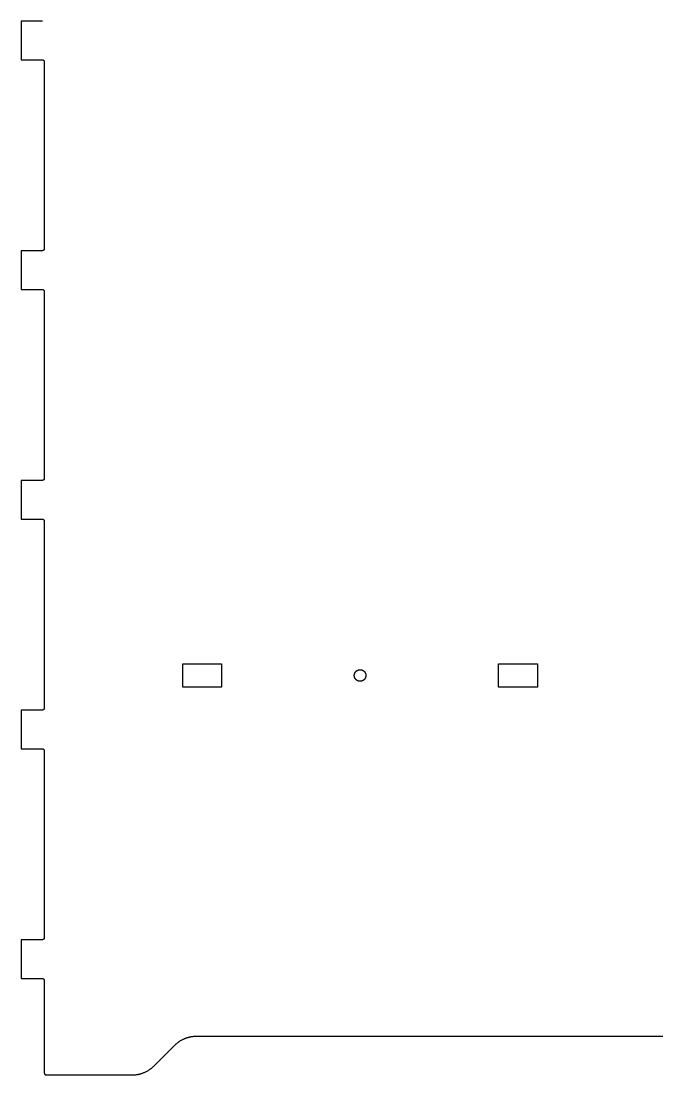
# Model space of a CAD drawing. Header units: metres. Extents: x 0 to 338, y 0 to 543.
# Drawn here: x 0 to 164.1, y 0 to 271.8 of the extents above; entities that cross this region are included whole.
import ezdxf

# ---------------------------------------------------------------- set-up
doc = ezdxf.new("R2010")
doc.units = ezdxf.units.M

msp = doc.modelspace()

# ---------------------------------------------------------------- linework, layer by layer
for p, q in [((5.53922, 271.752), (5.5, 271.75)), ((5.5, 271.75), (0, 271.75)), ((0, 271.75), (0, 261.75)), ((0, 261.75), (5.5, 261.75)), ((5.5, 261.75), (5.53922, 261.748)), ((5.53922, 261.748), (5.57822, 261.744)), ((5.57822, 261.744), (5.61671, 261.736)), ((5.61671, 261.736), (5.6545, 261.726)), ((5.6545, 261.726), (5.69133, 261.712)), ((5.69133, 261.712), (5.72699, 261.695)), ((5.72699, 261.695), (5.76125, 261.676)), ((5.76125, 261.676), (5.79388, 261.654)), ((5.79388, 261.654), (5.82472, 261.63)), ((5.82472, 261.63), (5.85355, 261.604)), ((5.85355, 261.604), (5.88019, 261.575)), ((5.88019, 261.575), (5.9045, 261.544)), ((5.9045, 261.544), (5.92632, 261.511)), ((5.92632, 261.511), (5.9455, 261.477)), ((5.9455, 261.477), (5.96193, 261.441)), ((5.96193, 261.441), (5.97552, 261.404)), ((5.97552, 261.404), (5.98618, 261.367)), ((5.98618, 261.367), (5.99384, 261.328)), ((5.99384, 261.328), (5.99844, 261.289)), ((5.99844, 261.289), (6, 261.25)), ((6, 261.25), (6, 213.028)), ((5.5, 212.528), (0, 212.528)), ((0, 212.528), (0, 202.528)), ((5.53922, 212.529), (5.5, 212.528)), ((5.57822, 212.534), (5.53922, 212.529)), ((5.61671, 212.542), (5.57822, 212.534)), ((5.6545, 212.552), (5.61671, 212.542)), ((5.69133, 212.566), (5.6545, 212.552)), ((5.72699, 212.582), (5.69133, 212.566)), ((5.76125, 212.601), (5.72699, 212.582)), ((5.79388, 212.623), (5.76125, 212.601)), ((5.82472, 212.648), (5.79388, 212.623)), ((5.85355, 212.674), (5.82472, 212.648)), ((5.88019, 212.703), (5.85355, 212.674)), ((5.9045, 212.734), (5.88019, 212.703)), ((5.92632, 212.767), (5.9045, 212.734)), ((5.9455, 212.801), (5.92632, 212.767)), ((5.96193, 212.836), (5.9455, 212.801)), ((5.97552, 212.873), (5.96193, 212.836)), ((5.98618, 212.911), (5.97552, 212.873)), ((5.99384, 212.95), (5.98618, 212.911)), ((5.99844, 212.989), (5.99384, 212.95)), ((6, 213.028), (5.99844, 212.989)), ((0, 202.528), (5.5, 202.528)), ((5.5, 202.528), (5.53922, 202.526)), ((5.53922, 202.526), (5.57822, 202.522)), ((5.57822, 202.522), (5.61671, 202.514)), ((5.61671, 202.514), (5.6545, 202.503)), ((5.6545, 202.503), (5.69133, 202.49)), ((5.69133, 202.49), (5.72699, 202.473)), ((5.72699, 202.473), (5.76125, 202.454)), ((5.76125, 202.454), (5.79388, 202.432)), ((5.79388, 202.432), (5.82472, 202.408)), ((5.82472, 202.408), (5.85355, 202.381)), ((5.85355, 202.381), (5.88019, 202.352)), ((5.88019, 202.352), (5.9045, 202.322)), ((5.9045, 202.322), (5.92632, 202.289)), ((5.92632, 202.289), (5.9455, 202.255)), ((5.9455, 202.255), (5.96193, 202.219)), ((5.96193, 202.219), (5.97552, 202.182)), ((5.97552, 202.182), (5.98618, 202.144)), ((5.98618, 202.144), (5.99384, 202.106)), ((5.99384, 202.106), (5.99844, 202.067)), ((5.99844, 202.067), (6, 202.028)), ((6, 202.028), (6, 153.806)), ((5.5, 153.306), (0, 153.306)), ((0, 153.306), (0, 143.306)), ((5.53922, 153.307), (5.5, 153.306)), ((5.57822, 153.312), (5.53922, 153.307)), ((5.61671, 153.319), (5.57822, 153.312)), ((5.6545, 153.33), (5.61671, 153.319)), ((5.69133, 153.344), (5.6545, 153.33)), ((5.72699, 153.36), (5.69133, 153.344)), ((5.76125, 153.379), (5.72699, 153.36)), ((5.79388, 153.401), (5.76125, 153.379)), ((5.82472, 153.425), (5.79388, 153.401)), ((5.85355, 153.452), (5.82472, 153.425)), ((5.88019, 153.481), (5.85355, 153.452)), ((5.9045, 153.512), (5.88019, 153.481)), ((5.92632, 153.544), (5.9045, 153.512)), ((5.9455, 153.579), (5.92632, 153.544)), ((5.96193, 153.614), (5.9455, 153.579)), ((5.97552, 153.651), (5.96193, 153.614)), ((5.98618, 153.689), (5.97552, 153.651)), ((5.99384, 153.727), (5.98618, 153.689)), ((5.99844, 153.766), (5.99384, 153.727)), ((6, 153.806), (5.99844, 153.766)), ((0, 143.306), (5.5, 143.306)), ((5.5, 143.306), (5.53922, 143.304)), ((5.53922, 143.304), (5.57822, 143.299)), ((5.57822, 143.299), (5.61671, 143.292)), ((5.61671, 143.292), (5.6545, 143.281)), ((5.6545, 143.281), (5.69133, 143.267)), ((5.69133, 143.267), (5.72699, 143.251)), ((5.72699, 143.251), (5.76125, 143.232)), ((5.76125, 143.232), (5.79388, 143.21)), ((5.79388, 143.21), (5.82472, 143.186)), ((5.82472, 143.186), (5.85355, 143.159)), ((5.85355, 143.159), (5.88019, 143.13)), ((5.88019, 143.13), (5.9045, 143.099)), ((5.9045, 143.099), (5.92632, 143.067)), ((5.92632, 143.067), (5.9455, 143.033)), ((5.9455, 143.033), (5.96193, 142.997)), ((5.96193, 142.997), (5.97552, 142.96)), ((5.97552, 142.96), (5.98618, 142.922)), ((5.98618, 142.922), (5.99384, 142.884)), ((5.99384, 142.884), (5.99844, 142.845)), ((5.99844, 142.845), (6, 142.806)), ((6, 142.806), (6, 94.5833)), ((41.75, 100), (41.75, 106)), ((41.75, 106), (51.75, 106)), ((51.75, 106), (51.75, 100)), ((123.25, 100), (123.25, 106)), ((123.25, 106), (133.25, 106)), ((133.25, 106), (133.25, 100)), ((86.0228, 103.26), (86.0276, 103.286)), ((86.0276, 103.286), (86.0328, 103.312)), ((86.0328, 103.312), (86.0385, 103.337)), ((86.0385, 103.337), (86.0446, 103.363)), ((86.0446, 103.363), (86.0511, 103.388)), ((86.0511, 103.388), (86.0581, 103.413)), ((86.0581, 103.413), (86.0656, 103.439)), ((86.0656, 103.439), (86.0734, 103.464)), ((86.0734, 103.464), (86.0817, 103.488)), ((86.0817, 103.488), (86.0905, 103.513)), ((86.0905, 103.513), (86.0996, 103.538)), ((86.0996, 103.538), (86.1092, 103.562)), ((86.1092, 103.562), (86.1192, 103.586)), ((86.1192, 103.586), (86.1297, 103.61)), ((86.1297, 103.61), (86.1405, 103.634)), ((86.1405, 103.634), (86.1518, 103.658)), ((86.1518, 103.658), (86.1635, 103.681)), ((86.1635, 103.681), (86.1756, 103.704)), ((86.1756, 103.704), (86.1881, 103.727)), ((86.1881, 103.727), (86.201, 103.75)), ((86.201, 103.75), (86.2143, 103.773)), ((86.2143, 103.773), (86.2279, 103.795)), ((86.2279, 103.795), (86.242, 103.817)), ((86.242, 103.817), (86.2565, 103.839)), ((86.2565, 103.839), (86.2713, 103.86)), ((86.2713, 103.86), (86.2865, 103.882)), ((86.2865, 103.882), (86.302, 103.903)), ((86.302, 103.903), (86.318, 103.923)), ((86.318, 103.923), (86.3343, 103.944)), ((86.3343, 103.944), (86.3509, 103.964)), ((86.3509, 103.964), (86.368, 103.984)), ((86.368, 103.984), (86.3853, 104.004)), ((86.3853, 104.004), (86.403, 104.023)), ((86.403, 104.023), (86.421, 104.042)), ((86.421, 104.042), (86.4393, 104.061)), ((86.4393, 104.061), (86.458, 104.079)), ((86.458, 104.079), (86.477, 104.097)), ((86.477, 104.097), (86.4963, 104.115)), ((86.4963, 104.115), (86.5159, 104.132)), ((86.5159, 104.132), (86.5358, 104.149)), ((86.5358, 104.149), (86.556, 104.166)), ((86.556, 104.166), (86.5765, 104.182)), ((86.5765, 104.182), (86.5973, 104.198)), ((86.5973, 104.198), (86.6183, 104.214)), ((86.6183, 104.214), (86.6396, 104.229)), ((86.6396, 104.229), (86.6612, 104.244)), ((86.6612, 104.244), (86.683, 104.258)), ((86.683, 104.258), (86.7051, 104.272)), ((86.7051, 104.272), (86.7274, 104.286)), ((86.7274, 104.286), (86.75, 104.299)), ((86.75, 104.299), (86.7728, 104.312)), ((86.7728, 104.312), (86.7958, 104.324)), ((86.7958, 104.324), (86.819, 104.337)), ((86.819, 104.337), (86.8425, 104.348)), ((86.8425, 104.348), (86.8661, 104.359)), ((86.8661, 104.359), (86.8899, 104.37)), ((86.8899, 104.37), (86.9139, 104.381)), ((86.9139, 104.381), (86.9381, 104.391)), ((86.9381, 104.391), (86.9624, 104.4)), ((86.9624, 104.4), (86.987, 104.41)), ((86.987, 104.41), (87.0117, 104.418)), ((87.0117, 104.418), (87.0365, 104.427)), ((87.0365, 104.427), (87.0614, 104.434)), ((87.0614, 104.434), (87.0865, 104.442)), ((87.0865, 104.442), (87.1118, 104.449)), ((87.1118, 104.449), (87.1371, 104.455)), ((87.1371, 104.455), (87.1626, 104.462)), ((87.1626, 104.462), (87.1881, 104.467)), ((87.1881, 104.467), (87.2138, 104.472)), ((87.2138, 104.472), (87.2395, 104.477)), ((87.2395, 104.477), (87.2654, 104.482)), ((87.2654, 104.482), (87.2912, 104.485)), ((87.2912, 104.485), (87.3172, 104.489)), ((87.3172, 104.489), (87.3432, 104.492)), ((87.3432, 104.492), (87.3693, 104.494)), ((87.3693, 104.494), (87.3954, 104.496)), ((87.3954, 104.496), (87.4215, 104.498)), ((87.4215, 104.498), (87.4477, 104.499)), ((87.4477, 104.499), (87.4738, 104.5)), ((87.4738, 104.5), (87.5, 104.5)), ((87.5, 104.5), (87.5262, 104.5)), ((87.5262, 104.5), (87.5524, 104.499)), ((87.5524, 104.499), (87.5785, 104.498)), ((87.5785, 104.498), (87.6046, 104.496)), ((87.6046, 104.496), (87.6307, 104.494)), ((87.6307, 104.494), (87.6568, 104.492)), ((87.6568, 104.492), (87.6828, 104.489)), ((87.6828, 104.489), (87.7088, 104.485)), ((87.7088, 104.485), (87.7347, 104.482)), ((87.7347, 104.482), (87.7605, 104.477)), ((87.7605, 104.477), (87.7862, 104.472)), ((87.7862, 104.472), (87.8119, 104.467)), ((87.8119, 104.467), (87.8374, 104.462)), ((87.8374, 104.462), (87.8629, 104.455)), ((87.8629, 104.455), (87.8882, 104.449)), ((87.8882, 104.449), (87.9135, 104.442)), ((87.9135, 104.442), (87.9386, 104.434)), ((87.9386, 104.434), (87.9635, 104.427)), ((87.9635, 104.427), (87.9884, 104.418)), ((87.9884, 104.418), (88.013, 104.41)), ((88.013, 104.41), (88.0376, 104.4)), ((88.0376, 104.4), (88.0619, 104.391)), ((88.0619, 104.391), (88.0861, 104.381)), ((88.0861, 104.381), (88.1101, 104.37)), ((88.1101, 104.37), (88.1339, 104.359)), ((88.1339, 104.359), (88.1576, 104.348)), ((88.1576, 104.348), (88.181, 104.337)), ((88.181, 104.337), (88.2042, 104.324)), ((88.2042, 104.324), (88.2272, 104.312)), ((88.2272, 104.312), (88.25, 104.299)), ((88.25, 104.299), (88.2726, 104.286)), ((88.2726, 104.286), (88.2949, 104.272)), ((88.2949, 104.272), (88.317, 104.258)), ((88.317, 104.258), (88.3388, 104.244)), ((88.3388, 104.244), (88.3604, 104.229)), ((88.3604, 104.229), (88.3817, 104.214)), ((88.3817, 104.214), (88.4027, 104.198)), ((88.4027, 104.198), (88.4235, 104.182)), ((88.4235, 104.182), (88.444, 104.166)), ((88.444, 104.166), (88.4642, 104.149)), ((88.4642, 104.149), (88.4841, 104.132)), ((88.4841, 104.132), (88.5037, 104.115)), ((88.5037, 104.115), (88.523, 104.097)), ((88.523, 104.097), (88.542, 104.079)), ((88.542, 104.079), (88.5607, 104.061)), ((88.5607, 104.061), (88.579, 104.042)), ((88.579, 104.042), (88.597, 104.023)), ((88.597, 104.023), (88.6147, 104.004)), ((88.6147, 104.004), (88.6321, 103.984)), ((88.6321, 103.984), (88.6491, 103.964)), ((88.6491, 103.964), (88.6657, 103.944)), ((88.6657, 103.944), (88.682, 103.923)), ((88.682, 103.923), (88.698, 103.903)), ((88.698, 103.903), (88.7135, 103.882)), ((88.7135, 103.882), (88.7287, 103.86)), ((88.7287, 103.86), (88.7436, 103.839)), ((88.7436, 103.839), (88.758, 103.817)), ((88.758, 103.817), (88.7721, 103.795)), ((88.7721, 103.795), (88.7858, 103.773)), ((88.7858, 103.773), (88.799, 103.75)), ((88.799, 103.75), (88.8119, 103.727)), ((88.8119, 103.727), (88.8244, 103.704)), ((88.8244, 103.704), (88.8365, 103.681)), ((88.8365, 103.681), (88.8482, 103.658)), ((88.8482, 103.658), (88.8595, 103.634)), ((88.8595, 103.634), (88.8703, 103.61)), ((88.8703, 103.61), (88.8808, 103.586)), ((88.8808, 103.586), (88.8908, 103.562)), ((88.8908, 103.562), (88.9004, 103.538)), ((88.9004, 103.538), (88.9095, 103.513)), ((88.9095, 103.513), (88.9183, 103.488)), ((88.9183, 103.488), (88.9266, 103.464)), ((88.9266, 103.464), (88.9345, 103.439)), ((88.9345, 103.439), (88.9419, 103.413)), ((88.9419, 103.413), (88.9489, 103.388)), ((88.9489, 103.388), (88.9554, 103.363)), ((88.9554, 103.363), (88.9616, 103.337)), ((88.9616, 103.337), (88.9672, 103.312)), ((88.9672, 103.312), (88.9724, 103.286)), ((88.9724, 103.286), (88.9772, 103.26)), ((86, 103), (86.0002, 103.026)), ((86.0002, 102.974), (86, 103)), ((86.0002, 103.026), (86.0009, 103.052)), ((86.0009, 102.948), (86.0002, 102.974)), ((86.0009, 103.052), (86.0021, 103.078)), ((86.0021, 102.921), (86.0009, 102.948)), ((86.0021, 103.078), (86.0037, 103.105)), ((86.0037, 102.895), (86.0021, 102.921)), ((86.0037, 103.105), (86.0057, 103.131)), ((86.0057, 102.869), (86.0037, 102.895)), ((86.0057, 103.131), (86.0082, 103.157)), ((86.0082, 102.843), (86.0057, 102.869)), ((86.0082, 103.157), (86.0112, 103.183)), ((86.0112, 102.817), (86.0082, 102.843)), ((86.0112, 103.183), (86.0146, 103.209)), ((86.0146, 102.791), (86.0112, 102.817)), ((86.0146, 103.209), (86.0185, 103.235)), ((86.0185, 102.765), (86.0146, 102.791)), ((86.0185, 103.235), (86.0228, 103.26)), ((86.0228, 102.74), (86.0185, 102.765)), ((86.0276, 102.714), (86.0228, 102.74)), ((86.0328, 102.688), (86.0276, 102.714)), ((86.0385, 102.663), (86.0328, 102.688)), ((86.0446, 102.637), (86.0385, 102.663)), ((86.0511, 102.612), (86.0446, 102.637)), ((86.0581, 102.587), (86.0511, 102.612)), ((86.0656, 102.561), (86.0581, 102.587)), ((86.0734, 102.536), (86.0656, 102.561)), ((86.0817, 102.512), (86.0734, 102.536)), ((86.0905, 102.487), (86.0817, 102.512)), ((86.0996, 102.462), (86.0905, 102.487)), ((86.1092, 102.438), (86.0996, 102.462)), ((86.1192, 102.414), (86.1092, 102.438)), ((86.1297, 102.39), (86.1192, 102.414)), ((86.1405, 102.366), (86.1297, 102.39)), ((86.1518, 102.342), (86.1405, 102.366)), ((86.1635, 102.319), (86.1518, 102.342)), ((86.1756, 102.296), (86.1635, 102.319)), ((86.1881, 102.273), (86.1756, 102.296)), ((86.201, 102.25), (86.1881, 102.273)), ((86.2143, 102.227), (86.201, 102.25)), ((86.2279, 102.205), (86.2143, 102.227)), ((86.242, 102.183), (86.2279, 102.205)), ((86.2565, 102.161), (86.242, 102.183)), ((86.2713, 102.14), (86.2565, 102.161)), ((86.2865, 102.118), (86.2713, 102.14)), ((86.302, 102.097), (86.2865, 102.118)), ((86.318, 102.077), (86.302, 102.097)), ((86.3343, 102.056), (86.318, 102.077)), ((86.3509, 102.036), (86.3343, 102.056)), ((86.368, 102.016), (86.3509, 102.036)), ((86.3853, 101.996), (86.368, 102.016)), ((86.403, 101.977), (86.3853, 101.996)), ((86.421, 101.958), (86.403, 101.977)), ((86.4393, 101.939), (86.421, 101.958)), ((86.458, 101.921), (86.4393, 101.939)), ((86.477, 101.903), (86.458, 101.921)), ((86.4963, 101.885), (86.477, 101.903)), ((86.5159, 101.868), (86.4963, 101.885)), ((86.5358, 101.851), (86.5159, 101.868)), ((86.556, 101.834), (86.5358, 101.851)), ((86.5765, 101.818), (86.556, 101.834)), ((86.5973, 101.802), (86.5765, 101.818)), ((86.6183, 101.786), (86.5973, 101.802)), ((86.6396, 101.771), (86.6183, 101.786)), ((86.6612, 101.756), (86.6396, 101.771)), ((86.683, 101.742), (86.6612, 101.756)), ((86.7051, 101.728), (86.683, 101.742)), ((86.7274, 101.714), (86.7051, 101.728)), ((86.75, 101.701), (86.7274, 101.714)), ((86.7728, 101.688), (86.75, 101.701)), ((86.7958, 101.676), (86.7728, 101.688)), ((86.819, 101.663), (86.7958, 101.676)), ((86.8425, 101.652), (86.819, 101.663)), ((86.8661, 101.641), (86.8425, 101.652)), ((86.8899, 101.63), (86.8661, 101.641)), ((86.9139, 101.619), (86.8899, 101.63)), ((86.9381, 101.609), (86.9139, 101.619)), ((86.9624, 101.6), (86.9381, 101.609)), ((86.987, 101.59), (86.9624, 101.6)), ((87.0117, 101.582), (86.987, 101.59)), ((87.0365, 101.573), (87.0117, 101.582)), ((87.0614, 101.566), (87.0365, 101.573)), ((87.0865, 101.558), (87.0614, 101.566)), ((87.1118, 101.551), (87.0865, 101.558)), ((87.1371, 101.545), (87.1118, 101.551)), ((87.1626, 101.538), (87.1371, 101.545)), ((87.1881, 101.533), (87.1626, 101.538)), ((87.2138, 101.528), (87.1881, 101.533)), ((87.2395, 101.523), (87.2138, 101.528)), ((87.2654, 101.518), (87.2395, 101.523)), ((87.2912, 101.515), (87.2654, 101.518)), ((87.3172, 101.511), (87.2912, 101.515)), ((87.3432, 101.508), (87.3172, 101.511)), ((87.3693, 101.506), (87.3432, 101.508)), ((87.3954, 101.504), (87.3693, 101.506)), ((87.4215, 101.502), (87.3954, 101.504)), ((87.4477, 101.501), (87.4215, 101.502)), ((87.4738, 101.5), (87.4477, 101.501)), ((87.5, 101.5), (87.4738, 101.5)), ((87.5262, 101.5), (87.5, 101.5)), ((87.5524, 101.501), (87.5262, 101.5)), ((87.5785, 101.502), (87.5524, 101.501)), ((87.6046, 101.504), (87.5785, 101.502)), ((87.6307, 101.506), (87.6046, 101.504)), ((87.6568, 101.508), (87.6307, 101.506)), ((87.6828, 101.511), (87.6568, 101.508)), ((87.7088, 101.515), (87.6828, 101.511)), ((87.7347, 101.518), (87.7088, 101.515)), ((87.7605, 101.523), (87.7347, 101.518)), ((87.7862, 101.528), (87.7605, 101.523)), ((87.8119, 101.533), (87.7862, 101.528)), ((87.8374, 101.538), (87.8119, 101.533)), ((87.8629, 101.545), (87.8374, 101.538)), ((87.8882, 101.551), (87.8629, 101.545)), ((87.9135, 101.558), (87.8882, 101.551)), ((87.9386, 101.566), (87.9135, 101.558)), ((87.9635, 101.573), (87.9386, 101.566)), ((87.9884, 101.582), (87.9635, 101.573)), ((88.013, 101.59), (87.9884, 101.582)), ((88.0376, 101.6), (88.013, 101.59)), ((88.0619, 101.609), (88.0376, 101.6)), ((88.0861, 101.619), (88.0619, 101.609)), ((88.1101, 101.63), (88.0861, 101.619)), ((88.1339, 101.641), (88.1101, 101.63)), ((88.1576, 101.652), (88.1339, 101.641)), ((88.181, 101.663), (88.1576, 101.652)), ((88.2042, 101.676), (88.181, 101.663)), ((88.2272, 101.688), (88.2042, 101.676)), ((88.25, 101.701), (88.2272, 101.688)), ((88.2726, 101.714), (88.25, 101.701)), ((88.2949, 101.728), (88.2726, 101.714)), ((88.317, 101.742), (88.2949, 101.728)), ((88.3388, 101.756), (88.317, 101.742)), ((88.3604, 101.771), (88.3388, 101.756)), ((88.3817, 101.786), (88.3604, 101.771)), ((88.4027, 101.802), (88.3817, 101.786)), ((88.4235, 101.818), (88.4027, 101.802)), ((88.444, 101.834), (88.4235, 101.818)), ((88.4642, 101.851), (88.444, 101.834)), ((88.4841, 101.868), (88.4642, 101.851)), ((88.5037, 101.885), (88.4841, 101.868)), ((88.523, 101.903), (88.5037, 101.885)), ((88.542, 101.921), (88.523, 101.903)), ((88.5607, 101.939), (88.542, 101.921)), ((88.579, 101.958), (88.5607, 101.939)), ((88.597, 101.977), (88.579, 101.958)), ((88.6147, 101.996), (88.597, 101.977)), ((88.6321, 102.016), (88.6147, 101.996)), ((88.6491, 102.036), (88.6321, 102.016)), ((88.6657, 102.056), (88.6491, 102.036)), ((88.682, 102.077), (88.6657, 102.056)), ((88.698, 102.097), (88.682, 102.077)), ((88.7135, 102.118), (88.698, 102.097)), ((88.7287, 102.14), (88.7135, 102.118)), ((88.7436, 102.161), (88.7287, 102.14)), ((88.758, 102.183), (88.7436, 102.161)), ((88.7721, 102.205), (88.758, 102.183)), ((88.7858, 102.227), (88.7721, 102.205)), ((88.799, 102.25), (88.7858, 102.227)), ((88.8119, 102.273), (88.799, 102.25)), ((88.8244, 102.296), (88.8119, 102.273)), ((88.8365, 102.319), (88.8244, 102.296)), ((88.8482, 102.342), (88.8365, 102.319)), ((88.8595, 102.366), (88.8482, 102.342)), ((88.8703, 102.39), (88.8595, 102.366)), ((88.8808, 102.414), (88.8703, 102.39)), ((88.8908, 102.438), (88.8808, 102.414)), ((88.9004, 102.462), (88.8908, 102.438)), ((88.9095, 102.487), (88.9004, 102.462)), ((88.9183, 102.512), (88.9095, 102.487)), ((88.9266, 102.536), (88.9183, 102.512)), ((88.9345, 102.561), (88.9266, 102.536)), ((88.9419, 102.587), (88.9345, 102.561)), ((88.9489, 102.612), (88.9419, 102.587)), ((88.9554, 102.637), (88.9489, 102.612)), ((88.9616, 102.663), (88.9554, 102.637)), ((88.9672, 102.688), (88.9616, 102.663)), ((88.9724, 102.714), (88.9672, 102.688)), ((88.9772, 102.74), (88.9724, 102.714)), ((88.9772, 103.26), (88.9815, 103.235)), ((88.9815, 102.765), (88.9772, 102.74)), ((88.9815, 103.235), (88.9854, 103.209)), ((88.9854, 102.791), (88.9815, 102.765)), ((88.9854, 103.209), (88.9888, 103.183)), ((88.9888, 102.817), (88.9854, 102.791)), ((88.9888, 103.183), (88.9918, 103.157)), ((88.9918, 102.843), (88.9888, 102.817)), ((88.9918, 103.157), (88.9943, 103.131)), ((88.9943, 102.869), (88.9918, 102.843)), ((88.9943, 103.131), (88.9964, 103.105)), ((88.9964, 102.895), (88.9943, 102.869)), ((88.9964, 103.105), (88.998, 103.078)), ((88.998, 102.921), (88.9964, 102.895)), ((88.998, 103.078), (88.9991, 103.052)), ((88.9991, 102.948), (88.998, 102.921)), ((88.9991, 103.052), (88.9998, 103.026)), ((88.9998, 102.974), (88.9991, 102.948)), ((88.9998, 103.026), (89, 103)), ((89, 103), (88.9998, 102.974)), ((51.75, 100), (41.75, 100)), ((133.25, 100), (123.25, 100)), ((5.5, 94.0833), (0, 94.0833)), ((0, 94.0833), (0, 84.0833)), ((5.53922, 94.0849), (5.5, 94.0833)), ((5.57822, 94.0895), (5.53922, 94.0849)), ((5.61671, 94.0971), (5.57822, 94.0895)), ((5.6545, 94.1078), (5.61671, 94.0971)), ((5.69133, 94.1214), (5.6545, 94.1078)), ((5.72699, 94.1378), (5.69133, 94.1214)), ((5.76125, 94.157), (5.72699, 94.1378)), ((5.79388, 94.1788), (5.76125, 94.157)), ((5.82472, 94.2031), (5.79388, 94.1788)), ((5.85355, 94.2298), (5.82472, 94.2031)), ((5.88019, 94.2586), (5.85355, 94.2298)), ((5.9045, 94.2894), (5.88019, 94.2586)), ((5.92632, 94.3221), (5.9045, 94.2894)), ((5.9455, 94.3563), (5.92632, 94.3221)), ((5.96193, 94.392), (5.9455, 94.3563)), ((5.97552, 94.4288), (5.96193, 94.392)), ((5.98618, 94.4666), (5.97552, 94.4288)), ((5.99384, 94.5051), (5.98618, 94.4666)), ((5.99844, 94.5441), (5.99384, 94.5051)), ((6, 94.5833), (5.99844, 94.5441)), ((0, 84.0833), (5.5, 84.0833)), ((5.5, 84.0833), (5.53922, 84.0818)), ((5.53922, 84.0818), (5.57822, 84.0772)), ((5.57822, 84.0772), (5.61671, 84.0695)), ((5.61671, 84.0695), (5.6545, 84.0589)), ((5.6545, 84.0589), (5.69133, 84.0453)), ((5.69133, 84.0453), (5.72699, 84.0288)), ((5.72699, 84.0288), (5.76125, 84.0096)), ((5.76125, 84.0096), (5.79388, 83.9878)), ((5.79388, 83.9878), (5.82472, 83.9635)), ((5.82472, 83.9635), (5.85355, 83.9369)), ((5.85355, 83.9369), (5.88019, 83.9081)), ((5.88019, 83.9081), (5.9045, 83.8772)), ((5.9045, 83.8772), (5.92632, 83.8446)), ((5.92632, 83.8446), (5.9455, 83.8103)), ((5.9455, 83.8103), (5.96193, 83.7747)), ((5.96193, 83.7747), (5.97552, 83.7378)), ((5.97552, 83.7378), (5.98618, 83.7)), ((5.98618, 83.7), (5.99384, 83.6615)), ((5.99384, 83.6615), (5.99844, 83.6226)), ((5.99844, 83.6226), (6, 83.5833)), ((6, 83.5833), (6, 35.3611)), ((6, 35.3611), (5.99844, 35.3219)), ((5.5, 34.8611), (0, 34.8611)), ((0, 34.8611), (0, 24.8611)), ((5.53922, 34.8626), (5.5, 34.8611)), ((5.57822, 34.8673), (5.53922, 34.8626)), ((5.61671, 34.8749), (5.57822, 34.8673)), ((5.6545, 34.8856), (5.61671, 34.8749)), ((5.69133, 34.8992), (5.6545, 34.8856)), ((5.72699, 34.9156), (5.69133, 34.8992)), ((5.76125, 34.9348), (5.72699, 34.9156)), ((5.79388, 34.9566), (5.76125, 34.9348)), ((5.82472, 34.9809), (5.79388, 34.9566)), ((5.85355, 35.0076), (5.82472, 34.9809)), ((5.88019, 35.0364), (5.85355, 35.0076)), ((5.9045, 35.0672), (5.88019, 35.0364)), ((5.92632, 35.0999), (5.9045, 35.0672)), ((5.9455, 35.1341), (5.92632, 35.0999)), ((5.96193, 35.1698), (5.9455, 35.1341)), ((5.97552, 35.2066), (5.96193, 35.1698)), ((5.98618, 35.2444), (5.97552, 35.2066)), ((5.99384, 35.2829), (5.98618, 35.2444)), ((5.99844, 35.3219), (5.99384, 35.2829)), ((0, 24.8611), (5.5, 24.8611)), ((5.5, 24.8611), (5.53922, 24.8596)), ((5.53922, 24.8596), (5.57822, 24.8549)), ((5.57822, 24.8549), (5.61671, 24.8473)), ((5.61671, 24.8473), (5.6545, 24.8366)), ((5.6545, 24.8366), (5.69133, 24.823)), ((5.69133, 24.823), (5.72699, 24.8066)), ((5.72699, 24.8066), (5.76125, 24.7874)), ((5.76125, 24.7874), (5.79388, 24.7656)), ((5.79388, 24.7656), (5.82472, 24.7413)), ((5.82472, 24.7413), (5.85355, 24.7147)), ((5.85355, 24.7147), (5.88019, 24.6858)), ((5.88019, 24.6858), (5.9045, 24.655)), ((5.9045, 24.655), (5.92632, 24.6224)), ((5.92632, 24.6224), (5.9455, 24.5881)), ((5.9455, 24.5881), (5.96193, 24.5524)), ((5.96193, 24.5524), (5.97552, 24.5156)), ((5.97552, 24.5156), (5.98618, 24.4778)), ((5.98618, 24.4778), (5.99384, 24.4393)), ((5.99384, 24.4393), (5.99844, 24.4003)), ((5.99844, 24.4003), (6, 24.3611)), ((6, 24.3611), (6, 0.5)), ((40.1714, 8.12834), (40.2791, 8.21716)), ((40.2791, 8.21716), (40.3884, 8.30408)), ((40.3884, 8.30408), (40.4992, 8.38908)), ((40.4992, 8.38908), (40.6114, 8.47212)), ((40.6114, 8.47212), (40.7251, 8.55321)), ((40.7251, 8.55321), (40.8402, 8.63229)), ((40.8402, 8.63229), (40.9566, 8.70935)), ((40.9566, 8.70935), (41.0743, 8.78438)), ((41.0743, 8.78438), (41.1934, 8.85733)), ((41.1934, 8.85733), (41.3137, 8.92819)), ((41.3137, 8.92819), (41.4352, 8.99695)), ((41.4352, 8.99695), (41.5579, 9.06357)), ((41.5579, 9.06357), (41.6818, 9.12805)), ((41.6818, 9.12805), (41.8067, 9.19034)), ((41.8067, 9.19034), (41.9328, 9.25046)), ((41.9328, 9.25046), (42.0598, 9.30835)), ((42.0598, 9.30835), (42.1879, 9.36403)), ((42.1879, 9.36403), (42.3168, 9.41747)), ((42.3168, 9.41747), (42.4468, 9.46864)), ((42.4468, 9.46864), (42.5775, 9.51753)), ((42.5775, 9.51753), (42.7092, 9.56415)), ((42.7092, 9.56415), (42.8416, 9.60844)), ((42.8416, 9.60844), (42.9747, 9.65044)), ((42.9747, 9.65044), (43.1086, 9.69008)), ((43.1086, 9.69008), (43.2431, 9.7274)), ((43.2431, 9.7274), (43.3783, 9.76236)), ((43.3783, 9.76236), (43.5141, 9.79495)), ((43.5141, 9.79495), (43.6504, 9.82518)), ((43.6504, 9.82518), (43.7872, 9.85301)), ((43.7872, 9.85301), (43.9245, 9.87845)), ((43.9245, 9.87845), (44.0622, 9.9015)), ((44.0622, 9.9015), (44.2003, 9.92213)), ((44.2003, 9.92213), (44.3387, 9.94037)), ((44.3387, 9.94037), (44.4775, 9.95616)), ((44.4775, 9.95616), (44.6165, 9.96954)), ((44.6165, 9.96954), (44.7556, 9.9805)), ((44.7556, 9.9805), (44.895, 9.98903)), ((44.895, 9.98903), (45.0345, 9.99512)), ((45.0345, 9.99512), (45.1741, 9.99878)), ((45.1741, 9.99878), (45.3137, 10)), ((45.3137, 10), (292.686, 10)), ((34.3431, 2.34314), (39.6568, 7.65685)), ((39.6568, 7.65685), (39.7564, 7.75471)), ((39.7564, 7.75471), (39.8577, 7.85081)), ((39.8577, 7.85081), (39.9607, 7.94514)), ((39.9607, 7.94514), (40.0652, 8.03767)), ((40.0652, 8.03767), (40.1714, 8.12834)), ((6, 0.5), (6.00006, 0.491272)), ((6.00006, 0.491272), (6.00029, 0.482544)), ((6.00029, 0.482544), (6.00067, 0.473831)), ((6.00067, 0.473831), (6.00121, 0.465118)), ((6.00121, 0.465118), (6.00189, 0.456421)), ((6.00189, 0.456421), (6.00273, 0.447723)), ((6.00273, 0.447723), (6.00372, 0.439056)), ((6.00372, 0.439056), (6.00485, 0.430405)), ((6.00485, 0.430405), (6.00615, 0.421768)), ((6.00615, 0.421768), (6.00758, 0.413162)), ((6.00758, 0.413162), (6.00919, 0.404587)), ((6.00919, 0.404587), (6.01093, 0.396042)), ((6.01093, 0.396042), (6.0128, 0.387512)), ((6.0128, 0.387512), (6.01485, 0.379028)), ((6.01485, 0.379028), (6.01703, 0.37059)), ((6.01703, 0.37059), (6.01936, 0.362167)), ((6.01936, 0.362167), (6.02184, 0.353806)), ((6.02184, 0.353806), (6.02446, 0.34549)), ((6.02446, 0.34549), (6.02724, 0.337204)), ((6.02724, 0.337204), (6.03015, 0.328979)), ((6.03015, 0.328979), (6.0332, 0.320801)), ((6.0332, 0.320801), (6.03641, 0.312683)), ((6.03641, 0.312683), (6.03973, 0.304626)), ((6.03973, 0.304626), (6.04321, 0.296631)), ((6.04321, 0.296631), (6.04684, 0.288681)), ((6.04684, 0.288681), (6.0506, 0.280807)), ((6.0506, 0.280807), (6.05449, 0.272995)), ((6.05449, 0.272995), (6.05852, 0.265259)), ((6.05852, 0.265259), (6.06268, 0.257584)), ((6.06268, 0.257584), (6.06699, 0.25)), ((6.06699, 0.25), (6.07141, 0.242477)), ((6.07141, 0.242477), (6.07597, 0.235031)), ((6.07597, 0.235031), (6.08066, 0.227676)), ((6.08066, 0.227676), (6.08548, 0.220398)), ((6.08548, 0.220398), (6.09042, 0.213211)), ((6.09042, 0.213211), (6.09549, 0.2061)), ((6.09549, 0.2061), (6.10068, 0.199081)), ((6.10068, 0.199081), (6.10599, 0.192169)), ((6.10599, 0.192169), (6.11142, 0.185333)), ((6.11142, 0.185333), (6.11697, 0.178604)), ((6.11697, 0.178604), (6.12263, 0.171967)), ((6.12263, 0.171967), (6.12842, 0.165421)), ((6.12842, 0.165421), (6.13432, 0.158997)), ((6.13432, 0.158997), (6.14032, 0.152664)), ((6.14032, 0.152664), (6.14644, 0.146439)), ((6.14644, 0.146439), (6.15266, 0.14032)), ((6.15266, 0.14032), (6.159, 0.134323)), ((6.159, 0.134323), (6.16542, 0.128418)), ((6.16542, 0.128418), (6.17197, 0.122635)), ((6.17197, 0.122635), (6.1786, 0.116974)), ((6.1786, 0.116974), (6.18533, 0.11142)), ((6.18533, 0.11142), (6.19217, 0.105988)), ((6.19217, 0.105988), (6.19908, 0.100677)), ((6.19908, 0.100677), (6.2061, 0.09549)), ((6.2061, 0.09549), (6.21321, 0.090424)), ((6.21321, 0.090424), (6.2204, 0.08548)), ((6.2204, 0.08548), (6.22768, 0.080658)), ((6.22768, 0.080658), (6.23503, 0.075973)), ((6.23503, 0.075973), (6.24248, 0.071411)), ((6.24248, 0.071411), (6.25, 0.066986)), ((6.25, 0.066986), (6.25758, 0.062683)), ((6.25758, 0.062683), (6.26526, 0.058518)), ((6.26526, 0.058518), (6.27299, 0.054489)), ((6.27299, 0.054489), (6.28081, 0.050598)), ((6.28081, 0.050598), (6.28868, 0.046844)), ((6.28868, 0.046844), (6.29663, 0.043213)), ((6.29663, 0.043213), (6.30463, 0.039734)), ((6.30463, 0.039734), (6.31268, 0.036408)), ((6.31268, 0.036408), (6.3208, 0.033203)), ((6.3208, 0.033203), (6.32898, 0.030151)), ((6.32898, 0.030151), (6.3372, 0.027237)), ((6.3372, 0.027237), (6.34549, 0.02446)), ((6.34549, 0.02446), (6.35381, 0.021835)), ((6.35381, 0.021835), (6.36217, 0.019363)), ((6.36217, 0.019363), (6.37059, 0.017029)), ((6.37059, 0.017029), (6.37903, 0.014847)), ((6.37903, 0.014847), (6.38751, 0.012802)), ((6.38751, 0.012802), (6.39604, 0.010925)), ((6.39604, 0.010925), (6.40459, 0.009186)), ((6.40459, 0.009186), (6.41316, 0.007584)), ((6.41316, 0.007584), (6.42177, 0.006149)), ((6.42177, 0.006149), (6.4304, 0.004852)), ((6.4304, 0.004852), (6.43906, 0.003723)), ((6.43906, 0.003723), (6.44772, 0.002731)), ((6.44772, 0.002731), (6.45642, 0.001892)), ((6.45642, 0.001892), (6.46512, 0.001205)), ((6.46512, 0.001205), (6.47383, 0.000671)), ((6.47383, 0.000671), (6.48254, 0.00029)), ((6.48254, 0.00029), (6.49127, 0.000061)), ((6.49127, 0.000061), (6.5, 0)), ((6.5, 0), (28.6863, 0)), ((28.6863, 0), (28.8259, 0.001205)), ((28.8259, 0.001205), (28.9655, 0.004868)), ((28.9655, 0.004868), (29.105, 0.010956)), ((29.105, 0.010956), (29.2443, 0.019485)), ((29.2443, 0.019485), (29.3835, 0.030441)), ((29.3835, 0.030441), (29.5225, 0.043823)), ((29.5225, 0.043823), (29.6612, 0.059616)), ((29.6612, 0.059616), (29.7997, 0.07785)), ((29.7997, 0.07785), (29.9378, 0.09848)), ((29.9378, 0.09848), (30.0755, 0.121536)), ((30.0755, 0.121536), (30.2128, 0.146973)), ((30.2128, 0.146973), (30.3496, 0.174805)), ((30.3496, 0.174805), (30.4859, 0.205032)), ((30.4859, 0.205032), (30.6217, 0.237625)), ((30.6217, 0.237625), (30.7568, 0.272583)), ((30.7568, 0.272583), (30.8914, 0.309906)), ((30.8914, 0.309906), (31.0253, 0.349548)), ((31.0253, 0.349548), (31.1584, 0.391541)), ((31.1584, 0.391541), (31.2908, 0.435837)), ((31.2908, 0.435837), (31.4224, 0.482452)), ((31.4224, 0.482452), (31.5532, 0.531342)), ((31.5532, 0.531342), (31.6831, 0.58252)), ((31.6831, 0.58252), (31.8121, 0.635956)), ((31.8121, 0.635956), (31.9402, 0.691635)), ((31.9402, 0.691635), (32.0672, 0.749527)), ((32.0672, 0.749527), (32.1933, 0.809647)), ((32.1933, 0.809647), (32.3182, 0.871933)), ((32.3182, 0.871933), (32.4421, 0.936417)), ((32.4421, 0.936417), (32.5648, 1.00304)), ((32.5648, 1.00304), (32.6863, 1.07179)), ((32.6863, 1.07179), (32.8066, 1.14265)), ((32.8066, 1.14265), (32.9256, 1.21561)), ((32.9256, 1.21561), (33.0434, 1.29063)), ((33.0434, 1.29063), (33.1598, 1.36769)), ((33.1598, 1.36769), (33.2749, 1.44678)), ((33.2749, 1.44678), (33.3886, 1.52786)), ((33.3886, 1.52786), (33.5008, 1.6109)), ((33.5008, 1.6109), (33.6116, 1.69591)), ((33.6116, 1.69591), (33.7208, 1.78282)), ((33.7208, 1.78282), (33.8286, 1.87164)), ((33.8286, 1.87164), (33.9348, 1.96231)), ((33.9348, 1.96231), (34.0393, 2.05484)), ((34.0393, 2.05484), (34.1423, 2.14917)), ((34.1423, 2.14917), (34.2435, 2.24527)), ((34.2435, 2.24527), (34.3431, 2.34314))]:
    msp.add_line(p, q)

doc.saveas('drawing.dxf')
